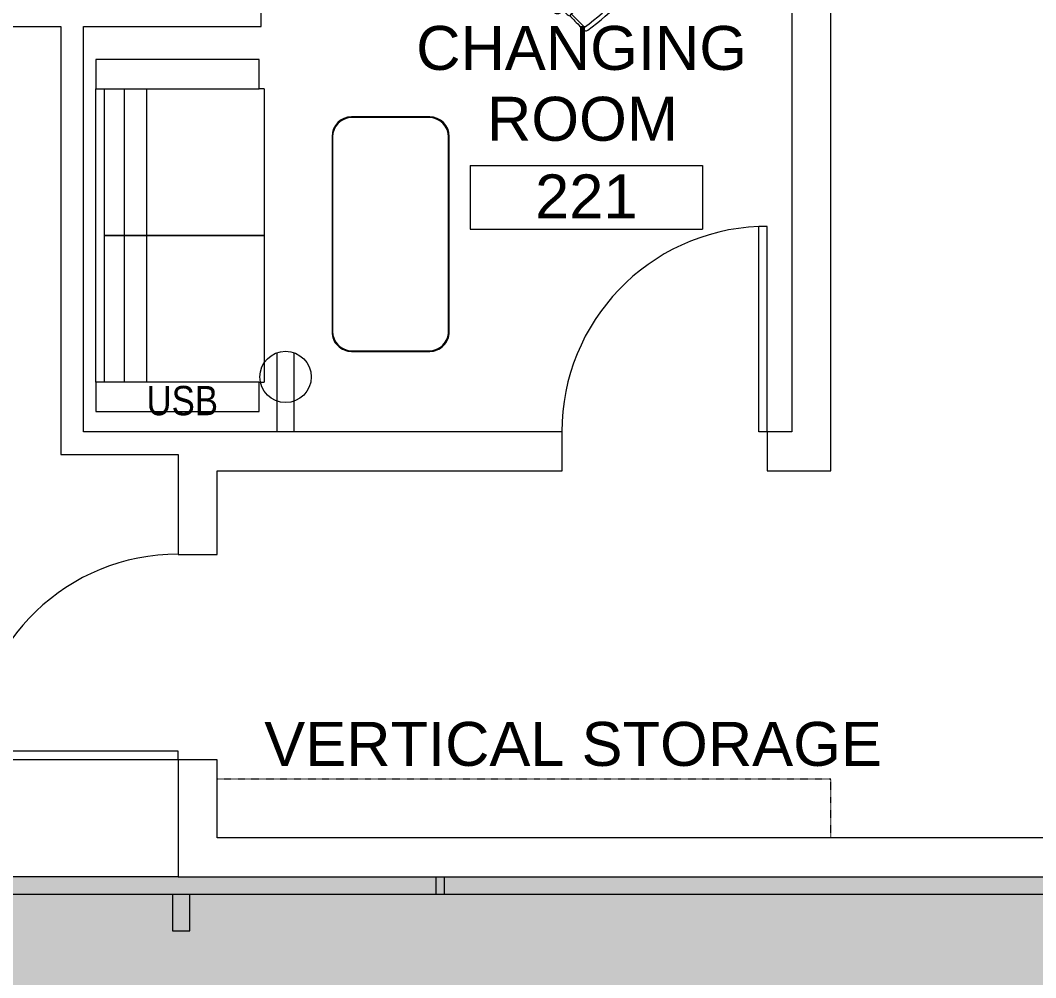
# Model space of a CAD drawing. Header units: inches. Extents: x 1 to 4284, y -575 to 745.
# Drawn here: x 1950.9 to 2158.8, y 116.9 to 312.9 of the extents above; entities that cross this region are included whole.
import ezdxf

# ---------------------------------------------------------------- set-up
doc = ezdxf.new("R2010")
doc.units = ezdxf.units.IN
doc.header["$MEASUREMENT"] = 0
doc.linetypes.add('Overhead', pattern=[0.15625, 0.09375, -0.0625])
for name, color, linetype, lineweight in [('A-ANNO-NOTE', 131, 'Continuous', 20), ('A-AREA-IDEN', 2, 'Continuous', 20), ('A-DETL-GENF', 92, 'Continuous', 9), ('A-DOOR', 31, 'Continuous', 9), ('A-WALL', 113, 'Continuous', 50), ('A-WALL-PATT', 111, 'Continuous', 13), ('E-ELEC-FIXT-IDEN', 2, 'Continuous', 9), ('G-ANNO-TEXT', 231, 'Continuous', 9), ('I-FURN', 30, 'Continuous', 9), ('I-WALL', 2, 'Continuous', 13), ('Q-CASE', 31, 'Continuous', 9)]:
    doc.layers.add(name, color=color, linetype=linetype, lineweight=lineweight)
doc.styles.add('Arial', font='arial.ttf', dxfattribs={"height": 9})
doc.styles.add('Arial_2', font='arial.ttf', dxfattribs={"width": 0.85, "height": 6})

# ---------------------------------------------------------------- blocks, each defined once
blk = doc.blocks.new('Seating - Desk - Task - Steelcase - Think - EX-C1-V10-New Construction - Tel_Data_Elec Plan')
at = {"layer": 'I-FURN'}
for p, q in [((-8.93, 8.24), (-8.93, 4.37)), ((9.24, 4.39), (9.24, 8.25)), ((-9.83, 3.91), (-9.83, 2.66)), ((9.91, 2.54), (9.91, 3.91)), ((-11.1, 1.6), (-11.1, 0.08)), ((-8.94, -2.08), (-8.94, 1.6)), ((9.34, 1.6), (9.34, -4.01)), ((11.51, -4.01), (11.51, 1.6)), ((9.91, -10.14), (9.91, -4.96)), ((1.53, -12.55), (7.72, -12.55))]:
    blk.add_line(p, q, dxfattribs=at)
at = {"layer": 'I-FURN', "flags": 128}
for points in [[(-9.44, 8.69), (-9.44, 8.06), (-9.44, 7.48), (-9.44, 6.95), (-9.44, 6.49), (-9.44, 6.08), (-9.44, 5.73), (-9.44, 5.44), (-9.44, 5.21), (-9.44, 5.04), (-9.44, 4.93), (-9.44, 4.88), (-9.44, 4.88)], [(9.75, 4.9), (9.75, 4.93), (9.75, 5.02), (9.75, 5.17), (9.75, 5.38), (9.75, 5.65), (9.75, 5.98), (9.75, 6.37), (9.75, 6.82), (9.75, 7.33), (9.75, 7.89), (9.75, 8.51), (9.75, 8.71)], [(-9.44, 4.88), (-9.44, 4.91), (-9.44, 5), (-9.44, 5.08)], [(-8.93, 4.37), (-8.95, 4.37), (-8.97, 4.37), (-8.99, 4.38), (-9.01, 4.38), (-9.03, 4.38), (-9.05, 4.39), (-9.07, 4.39), (-9.09, 4.4), (-9.11, 4.4), (-9.13, 4.41), (-9.15, 4.42), (-9.16, 4.43), (-9.18, 4.44), (-9.2, 4.45), (-9.22, 4.46), (-9.23, 4.47), (-9.25, 4.48), (-9.26, 4.5), (-9.28, 4.51), (-9.29, 4.53), (-9.31, 4.54), (-9.32, 4.56), (-9.33, 4.57), (-9.35, 4.59), (-9.36, 4.6), (-9.37, 4.62), (-9.38, 4.64), (-9.39, 4.66), (-9.4, 4.68), (-9.4, 4.69), (-9.41, 4.71), (-9.42, 4.73), (-9.42, 4.75), (-9.43, 4.77), (-9.43, 4.79), (-9.43, 4.81), (-9.44, 4.83), (-9.44, 4.85), (-9.44, 4.87), (-9.44, 4.88)], [(9.24, 4.39), (7.14, 4.71), (5.03, 4.94), (2.91, 5.09), (0.79, 5.16), (-1.33, 5.14), (-3.45, 5.04), (-5.57, 4.85), (-7.68, 4.58), (-8.93, 4.37)], [(9.75, 4.9), (9.75, 4.88), (9.75, 4.86), (9.74, 4.84), (9.74, 4.82), (9.74, 4.8), (9.73, 4.78), (9.73, 4.76), (9.72, 4.74), (9.72, 4.72), (9.71, 4.7), (9.7, 4.68), (9.69, 4.66), (9.68, 4.64), (9.67, 4.63), (9.66, 4.61), (9.65, 4.59), (9.63, 4.58), (9.62, 4.56), (9.61, 4.55), (9.59, 4.53), (9.58, 4.52), (9.56, 4.5), (9.55, 4.49), (9.53, 4.48), (9.51, 4.47), (9.5, 4.46), (9.48, 4.45), (9.46, 4.44), (9.44, 4.43), (9.42, 4.42), (9.41, 4.42), (9.39, 4.41), (9.37, 4.4), (9.35, 4.4), (9.33, 4.4), (9.31, 4.39), (9.29, 4.39), (9.27, 4.39), (9.25, 4.39), (9.24, 4.39)], [(9.75, 5.1), (9.75, 4.97), (9.75, 4.91), (9.75, 4.9)], [(-8.94, 1.6), (-8.94, 1.64), (-8.94, 1.68), (-8.94, 1.73), (-8.95, 1.77), (-8.96, 1.81), (-8.97, 1.86), (-8.98, 1.9), (-8.99, 1.94), (-9.01, 1.98), (-9.02, 2.02), (-9.04, 2.06), (-9.06, 2.1), (-9.08, 2.14), (-9.1, 2.17), (-9.12, 2.21), (-9.15, 2.24), (-9.18, 2.28), (-9.2, 2.31), (-9.23, 2.34), (-9.26, 2.37), (-9.3, 2.4), (-9.33, 2.43), (-9.36, 2.46), (-9.4, 2.48), (-9.43, 2.51), (-9.47, 2.53), (-9.51, 2.55), (-9.55, 2.57), (-9.59, 2.59), (-9.63, 2.61), (-9.67, 2.62), (-9.71, 2.64), (-9.75, 2.65), (-9.79, 2.66), (-9.83, 2.66), (-9.88, 2.67), (-9.92, 2.68), (-9.96, 2.68), (-10.01, 2.68), (-10.05, 2.68), (-10.09, 2.68), (-10.14, 2.67), (-10.18, 2.67), (-10.22, 2.66), (-10.26, 2.65), (-10.31, 2.64), (-10.35, 2.63), (-10.39, 2.62), (-10.43, 2.6), (-10.47, 2.58), (-10.51, 2.56), (-10.55, 2.54), (-10.58, 2.52), (-10.62, 2.5), (-10.65, 2.47), (-10.69, 2.45), (-10.72, 2.42), (-10.75, 2.39), (-10.79, 2.36), (-10.82, 2.33), (-10.84, 2.3), (-10.87, 2.26), (-10.9, 2.23), (-10.92, 2.19), (-10.95, 2.16), (-10.97, 2.12), (-10.99, 2.08), (-11.01, 2.04), (-11.02, 2), (-11.04, 1.96), (-11.05, 1.92), (-11.06, 1.88), (-11.07, 1.84), (-11.08, 1.79), (-11.09, 1.75), (-11.09, 1.71), (-11.1, 1.66), (-11.1, 1.62), (-11.1, 1.6)], [(11.51, 1.6), (11.51, 1.64), (11.51, 1.69), (11.5, 1.73), (11.5, 1.77), (11.49, 1.81), (11.48, 1.86), (11.47, 1.9), (11.46, 1.94), (11.44, 1.98), (11.43, 2.02), (11.41, 2.06), (11.39, 2.1), (11.37, 2.14), (11.35, 2.17), (11.32, 2.21), (11.3, 2.25), (11.27, 2.28), (11.24, 2.31), (11.21, 2.35), (11.18, 2.38), (11.15, 2.41), (11.12, 2.43), (11.08, 2.46), (11.05, 2.49), (11.01, 2.51), (10.98, 2.53), (10.94, 2.55), (10.9, 2.57), (10.86, 2.59), (10.82, 2.61), (10.78, 2.62), (10.74, 2.64), (10.7, 2.65), (10.65, 2.66), (10.61, 2.67), (10.57, 2.67), (10.53, 2.68), (10.48, 2.68), (10.44, 2.68), (10.4, 2.68), (10.35, 2.68), (10.31, 2.68), (10.27, 2.67), (10.22, 2.66), (10.18, 2.65), (10.14, 2.64), (10.1, 2.63), (10.06, 2.62), (10.02, 2.6), (9.98, 2.58), (9.94, 2.57), (9.9, 2.54), (9.86, 2.52), (9.83, 2.5), (9.79, 2.47), (9.76, 2.45), (9.72, 2.42), (9.69, 2.39), (9.66, 2.36), (9.63, 2.33), (9.6, 2.3), (9.57, 2.26), (9.55, 2.23), (9.52, 2.19), (9.5, 2.16), (9.48, 2.12), (9.46, 2.08), (9.44, 2.04), (9.42, 2), (9.41, 1.96), (9.39, 1.92), (9.38, 1.88), (9.37, 1.84), (9.36, 1.79), (9.35, 1.75), (9.35, 1.71), (9.35, 1.67), (9.34, 1.62), (9.34, 1.6)], [(9.34, -4.01), (9.34, -4.05), (9.35, -4.1), (9.35, -4.14), (9.36, -4.18), (9.37, -4.23), (9.37, -4.27), (9.39, -4.31), (9.4, -4.35), (9.41, -4.39), (9.43, -4.43), (9.45, -4.47), (9.47, -4.51), (9.49, -4.55), (9.51, -4.59), (9.53, -4.62), (9.56, -4.66), (9.58, -4.69), (9.61, -4.72), (9.64, -4.76), (9.67, -4.79), (9.7, -4.82), (9.74, -4.85), (9.77, -4.87), (9.81, -4.9), (9.84, -4.92), (9.88, -4.94), (9.92, -4.97), (9.96, -4.99), (9.99, -5), (10.03, -5.02), (10.08, -5.04), (10.12, -5.05), (10.16, -5.06), (10.2, -5.07), (10.24, -5.08), (10.29, -5.08), (10.33, -5.09), (10.37, -5.09), (10.42, -5.09), (10.46, -5.09), (10.5, -5.09), (10.55, -5.09), (10.59, -5.08), (10.63, -5.07), (10.67, -5.07), (10.72, -5.05), (10.76, -5.04), (10.8, -5.03), (10.84, -5.01), (10.88, -5), (10.92, -4.98), (10.96, -4.96), (10.99, -4.93), (11.03, -4.91), (11.07, -4.89), (11.1, -4.86), (11.13, -4.83), (11.17, -4.8), (11.2, -4.77), (11.23, -4.74), (11.26, -4.71), (11.28, -4.68), (11.31, -4.64), (11.33, -4.61), (11.36, -4.57), (11.38, -4.53), (11.4, -4.49), (11.42, -4.45), (11.43, -4.41), (11.45, -4.37), (11.46, -4.33), (11.47, -4.29), (11.49, -4.25), (11.49, -4.21), (11.5, -4.16), (11.51, -4.12), (11.51, -4.08), (11.51, -4.03), (11.51, -4.01)]]:
    blk.add_lwpolyline(points, dxfattribs=at)
at = {"layer": 'I-FURN'}
for centre, radius, start, end in [((-8.51, 3.91), 1.32, 132.1873, 180), ((8.59, 3.91), 1.32, 360, 35.7227), ((7.49, -10.14), 2.42, 275.3193, 360)]:
    blk.add_arc(centre, radius, start, end, dxfattribs=at)
for centre, major_axis, ratio, start_param, end_param in [((-8.93, 8.69), (0.507, 0), 0.899459, 1.913366, 4.712389), ((0.2, -38.81), (54.09, 0), 0.899459, 1.402966, 1.74368), ((0.2, -38.81), (53.09, 0), 0.899459, 1.399774, 1.74371), ((9.24, 8.71), (-0.507, 0), 0.899459, 1.570796, 4.712389), ((-8.93, 5.08), (0.507, 0), 0.99468, 2.996027, 3.185649), ((9.24, 5.1), (0.507, 0), 0.99468, 6.021386, 6.283185)]:
    blk.add_ellipse(centre, major_axis=major_axis, ratio=ratio, start_param=start_param, end_param=end_param, dxfattribs=at)
blk = doc.blocks.new('Single-Flush - 42_ x 96_ 2-2630605-New Construction - Tel_Data_Elec Plan')
at = {"layer": 'A-DOOR', "color": 250, "lineweight": 20}
for p, q in [((19.25, 4), (19.25, 46.03)), ((21, 46.03), (19.25, 46.03)), ((21, 4), (21, 46.03)), ((21, 4), (19.25, 4))]:
    blk.add_line(p, q, dxfattribs=at)
at = {"layer": 'A-DOOR'}
blk.add_arc((21, 4), 42.07, 92.3842, 180, dxfattribs=at)
blk = doc.blocks.new('Single-Flush - 42_ x 96_ 2-2395189-New Construction - Tel_Data_Elec Plan')
at = {"layer": 'A-DOOR', "color": 250, "lineweight": 20}
for p, q in [((19.25, -4), (19.25, -46.03)), ((21, -4), (19.25, -4)), ((21, -4), (21, -46.03)), ((21, -46.03), (19.25, -46.03))]:
    blk.add_line(p, q, dxfattribs=at)
at = {"layer": 'A-DOOR'}
blk.add_arc((21, -4), 42.07, 180, 267.6158, dxfattribs=at)
blk = doc.blocks.new('NYC-Standard-2-Seat-Sofa-6-Inch-Arm - NYC-Standard-2-Seat-Sofa-6-Inch-Arm-2289066-New Construction - Tel_Data_Elec Plan')
at = {"layer": 'I-FURN'}
for p, q in [((-30, -1), (-36, -1)), ((-36, -1), (-36, -34.5)), ((-30, 0), (-30, -1)), ((-30, 0), (-29.64, 0)), ((-30, -26.85), (-30, -1)), ((-29.64, 0), (-0.36, 0)), ((-0.36, 0), (0, 0)), ((0, 0), (0, -24.06)), ((0, 0), (0.36, 0)), ((0, -24.06), (0, 0)), ((0.36, 0), (29.64, 0)), ((29.64, 0), (30, 0)), ((30, -1), (30, 0)), ((36, -1), (30, -1)), ((30, -1), (30, -26.85)), ((36, -34.5), (36, -1)), ((0, -24.06), (-30, -24.06)), ((0, -28.62), (0, -24.06)), ((30, -24.06), (0, -24.06)), ((0, -24.06), (0, -28.62)), ((-30, -28.62), (-30, -26.85)), ((30, -26.85), (30, -28.62)), ((-30, -32.78), (-30, -28.62)), ((0, -28.62), (-30, -28.62)), ((0, -32.78), (0, -28.62)), ((30, -28.62), (0, -28.62)), ((0, -28.62), (0, -32.78)), ((30, -28.62), (30, -32.78)), ((-30, -32.78), (0, -32.78)), ((-30, -34.5), (-30, -32.78)), ((-30, -34.5), (-30, -32.78)), ((0, -32.78), (30, -32.78)), ((30, -32.78), (30, -34.5)), ((30, -32.78), (30, -34.5)), ((-36, -34.5), (-30, -34.5)), ((30, -34.5), (-30, -34.5)), ((30, -34.5), (36, -34.5))]:
    blk.add_line(p, q, dxfattribs=at)
blk = doc.blocks.new('Upper Cabinet - Standard Upper Cabinet-2616384-New Construction - Tel_Data_Elec Plan')
at = {"layer": 'Q-CASE', "linetype": 'Overhead'}
for p, q in [((-47.26, 0), (-47.26, -12)), ((-47.26, -12), (78.36, -12))]:
    blk.add_line(p, q, dxfattribs=at)
blk = doc.blocks.new('Table - Occasional - Magazine and Pull-up Tables - Kimball - Bloom - Rectangle Rounded-2384722-New Construction - Tel_Data_Elec Plan')
at = {"layer": 'I-FURN'}
for p, q in [((20, 12), (-20, 12)), ((19.88, 11.87), (-19.87, 11.87)), ((-24, 8), (-24, -8)), ((-23.87, 7.87), (-23.87, -7.88)), ((23.88, -7.88), (23.88, 7.87)), ((24, -8), (24, 8)), ((-20, -12), (20, -12)), ((-19.87, -11.88), (19.88, -11.88))]:
    blk.add_line(p, q, dxfattribs=at)
for centre, start, end in [((-20, 8), 90, 180), ((-19.87, 7.87), 90, 180), ((19.88, 7.87), 360, 90), ((20, 8), 360, 90), ((-20, -8), 180, 270), ((-19.87, -7.88), 180, 270), ((19.88, -7.88), 270, 360), ((20, -8), 270, 0)]:
    blk.add_arc(centre, 4, start, end, dxfattribs=at)
blk = doc.blocks.new('FORM Room Tag - Name _ Number-2260771-New Construction - Tel_Data_Elec Plan')
at = {"layer": 'A-AREA-IDEN'}
for p, q in [((-0.2444, -0.0231), (-0.2444, -0.1589)), ((-0.2444, -0.0231), (0.2515, -0.0231)), ((0.2515, -0.0231), (0.2515, -0.1589)), ((-0.2444, -0.1589), (0.2515, -0.1589))]:
    blk.add_line(p, q, dxfattribs=at)

msp = doc.modelspace()

# ---------------------------------------------------------------- hatches: boundary and pattern name
at = {"layer": 'A-DETL-GENF'}
h = msp.add_hatch(color=9, dxfattribs=at)
h.paths.add_polyline_path([(2670.25, -574.97), (3351.87, -574.97), (3145.37, 47.27), (3150.76, 47.51), (3156.11, 48.24), (3161.37, 49.44), (3166.5, 51.1), (3171.46, 53.22), (3176.21, 55.78), (3180.72, 58.75), (3184.93, 62.12), (3188.83, 65.85), (3192.38, 69.91), (3195.55, 74.27), (3198.32, 78.91), (3200.66, 83.77), (3202.56, 88.82), (3203.99, 94.02), (3204.96, 99.33), (3205.44, 104.7), (3205.44, 110.1), (3204.96, 115.47), (3203.99, 120.78), (3202.56, 125.98), (3200.66, 131.03), (3198.32, 135.89), (3195.55, 140.52), (3192.38, 144.89), (3188.83, 148.95), (3184.93, 152.68), (3180.72, 156.04), (3176.21, 159.02), (3171.46, 161.57), (3166.5, 163.69), (3161.37, 165.36), (3156.11, 166.56), (3150.76, 167.29), (3145.37, 167.53), (3104.37, 167.53), (3114.37, 137.54), (2849.75, 137.54), (2849.75, 134.04), (2536.59, 134.04), (2536.59, 137.54), (2500.59, 137.54), (2500.59, 134.04), (2487.75, 134.04), (2487.75, 137.54), (2485.75, 137.54), (2485.75, 134.04), (2036, 134.04), (2036, 137.54), (1569.27, 137.54), (1569.27, 230.67), (1348.3, 230.67), (1303.26, 366.22), (1301.22, 372.86), (1299.17, 381.22), (1297.6, 389.68), (1296.52, 398.22), (1295.93, 406.8), (1295.83, 415.41), (1296.22, 424), (1297.11, 432.56), (1298.48, 441.06), (1300.33, 449.46), (1302.66, 457.74), (1305.47, 465.88), (1308.73, 473.84), (1312.44, 481.6), (1316.59, 489.14), (1321.17, 496.43), (1326.15, 503.45), (1331.53, 510.16), (1337.62, 516.9), (1343.39, 522.62), (1349.83, 528.33), (1356.59, 533.65), (1363.64, 538.58), (1370.97, 543.1), (1378.54, 547.19), (1386.33, 550.84), (1394.32, 554.04), (1402.48, 556.78), (1410.78, 559.04), (1419.19, 560.83), (1427.7, 562.14), (1436.26, 562.95), (1444.9, 563.28), (1472.46, 563.28), (1431.87, 685.04), (1068.62, 685.04), (1256.37, 121.79), (1403.25, 121.79), (1403.25, 13.04), (1292.62, 13.04), (1287.24, 12.79), (1281.91, 12.07), (1276.66, 10.87), (1271.54, 9.21), (1266.59, 7.09), (1261.85, 4.54), (1257.35, 1.58), (1253.15, -1.78), (1249.25, -5.5), (1245.71, -9.56), (1242.55, -13.91), (1239.79, -18.53), (1237.45, -23.38), (1235.56, -28.42), (1234.13, -33.61), (1233.16, -38.91), (1232.68, -44.27), (1232.68, -49.66), (1233.16, -55.02), (1234.13, -60.32), (1235.56, -65.51), (1237.45, -70.55), (1239.79, -75.4), (1242.55, -80.02), (1245.71, -84.37), (1249.25, -88.43), (1253.15, -92.15), (1257.35, -95.51), (1261.85, -98.47), (1266.59, -101.02), (1271.54, -103.14), (1276.66, -104.8), (1281.91, -106), (1287.24, -106.72), (1292.62, -106.96), (1406.75, -106.96), (1406.75, -214.96), (1368.62, -214.96), (1488.62, -574.97), (2230.18, -574.97)], flags=0)
h.paths.add_polyline_path([(1985.62, 126.54), (1982.12, 126.54), (1982.12, 134.04), (1985.62, 134.04)], flags=0)
at = {"layer": 'A-WALL-PATT'}
for points in [[(2485.75, 134.04), (2485.75, 137.54), (2036, 137.54), (2036, 134.04), (2410.5, 134.04)], [(1982.12, 126.54), (1985.62, 126.54), (1985.62, 134.04), (1982.12, 134.04)]]:
    msp.add_hatch(color=8, dxfattribs=at).paths.add_polyline_path(points, flags=0)

# ---------------------------------------------------------------- linework, layer by layer
at = {"layer": 'A-ANNO-NOTE'}
for p, q in [((2003.5, 228.64), (2003.5, 244.84)), ((2006.99, 228.64), (2006.99, 244.84))]:
    msp.add_line(p, q, dxfattribs=at)
msp.add_circle((2005.24, 239.88), 5.25, dxfattribs=at)
at = {"layer": 'A-WALL', "color": 250, "lineweight": 20}
for p, q in [((2108.87, 361.54), (2108.87, 228.64)), ((2116.87, 220.64), (2116.87, 349.54)), ((2000.25, 311.58), (2000.25, 339.58)), ((1821.79, 311.58), (1959.25, 311.58)), ((1963.87, 311.58), (2000.25, 311.58)), ((2061.87, 228.64), (1983.25, 228.64)), ((2061.87, 220.64), (2061.87, 228.64)), ((2108.87, 228.64), (2103.87, 228.64)), ((2103.87, 228.64), (2103.87, 220.64)), ((1983.25, 224.01), (1983.25, 203.54)), ((1991.25, 203.54), (1991.25, 220.64)), ((1991.25, 220.64), (2061.87, 220.64)), ((2103.87, 220.64), (2116.87, 220.64)), ((1983.25, 203.54), (1991.25, 203.54)), ((1991.25, 161.54), (1983.25, 161.54)), ((1983.25, 161.54), (1983.25, 137.54)), ((1991.25, 145.54), (1991.25, 161.54)), ((2504.12, 145.54), (1991.25, 145.54)), ((1983.25, 137.54), (2849.75, 137.54))]:
    msp.add_line(p, q, dxfattribs=at)
at = {"layer": 'A-WALL', "color": 10, "lineweight": 13}
msp.add_line((2036, 134.04), (2037.75, 134.04), dxfattribs=at)
at = {"layer": 'I-WALL', "color": 250, "lineweight": 20}
for p, q in [((1959.25, 311.58), (1959.25, 224.01)), ((1963.87, 228.64), (1963.87, 311.58)), ((1983.25, 228.64), (1963.87, 228.64)), ((1959.25, 224.01), (1983.25, 224.01)), ((1983.25, 137.54), (1920.75, 137.54)), ((2036, 137.54), (2036, 134.04)), ((2037.75, 134.04), (2037.75, 137.54)), ((1920.75, 134.04), (2036, 134.04)), ((1982.12, 134.04), (1982.12, 126.54)), ((1985.62, 126.54), (1985.62, 134.04)), ((2037.75, 134.04), (2485.75, 134.04)), ((1982.12, 126.54), (1985.62, 126.54))]:
    msp.add_line(p, q, dxfattribs=at)

# ---------------------------------------------------------------- block references
at = {"layer": 'A-AREA-IDEN', "xscale": 95.99999999999994, "yscale": 95.99999999999994, "zscale": 95.99999999999994}
msp.add_blockref('FORM Room Tag - Name _ Number-2260771-New Construction - Tel_Data_Elec Plan', (2066.47, 285.37), dxfattribs=at)
at = {"layer": 'A-DOOR', "lineweight": 13}
msp.add_blockref('Single-Flush - 42_ x 96_ 2-2630605-New Construction - Tel_Data_Elec Plan', (2082.87, 224.64), dxfattribs=at)
at = {"layer": 'A-DOOR', "lineweight": 13, "rotation": 270}
msp.add_blockref('Single-Flush - 42_ x 96_ 2-2395189-New Construction - Tel_Data_Elec Plan', (1987.25, 182.54), dxfattribs=at)
at = {"layer": 'I-FURN'}
for name, p, rotation in [('Seating - Desk - Task - Steelcase - Think - EX-C1-V10-New Construction - Tel_Data_Elec Plan', (2067.16, 323.85), 224.9999999999986), ('NYC-Standard-2-Seat-Sofa-6-Inch-Arm - NYC-Standard-2-Seat-Sofa-6-Inch-Arm-2289066-New Construction - Tel_Data_Elec Plan', (2000.87, 268.84), 269.9999999999995), ('Table - Occasional - Magazine and Pull-up Tables - Kimball - Bloom - Rectangle Rounded-2384722-New Construction - Tel_Data_Elec Plan', (2026.75, 269.11), 269.9999999999997)]:
    msp.add_blockref(name, p, dxfattribs=dict(at, rotation=rotation))
at = {"layer": 'Q-CASE', "lineweight": 13, "rotation": 180}
msp.add_blockref('Upper Cabinet - Standard Upper Cabinet-2616384-New Construction - Tel_Data_Elec Plan', (2069.61, 145.54), dxfattribs=at)

# ---------------------------------------------------------------- texts
at = {"layer": 'A-AREA-IDEN', "lineweight": 9, "char_height": 9, "attachment_point": 1, "style": 'Arial'}
for s, insert, width in [('CHANGING', (2031.98, 311.72), 83.325), ('ROOM', (2046.48, 297.22), 48.48), ('221', (2056.33, 281.33), 25.452)]:
    msp.add_mtext(s, dxfattribs=dict(at, insert=insert, width=width))
at = {"layer": 'E-ELEC-FIXT-IDEN', "insert": (1976.77, 238.04), "char_height": 6, "width": 18.286, "attachment_point": 1, "style": 'Arial_2'}
msp.add_mtext('USB', dxfattribs=at)
at = {"layer": 'G-ANNO-TEXT', "color": 7, "insert": (2000.88, 169.27), "char_height": 9, "width": 155.136, "attachment_point": 1, "style": 'Arial'}
msp.add_mtext('VERTICAL STORAGE', dxfattribs=at)

doc.saveas('drawing.dxf')
